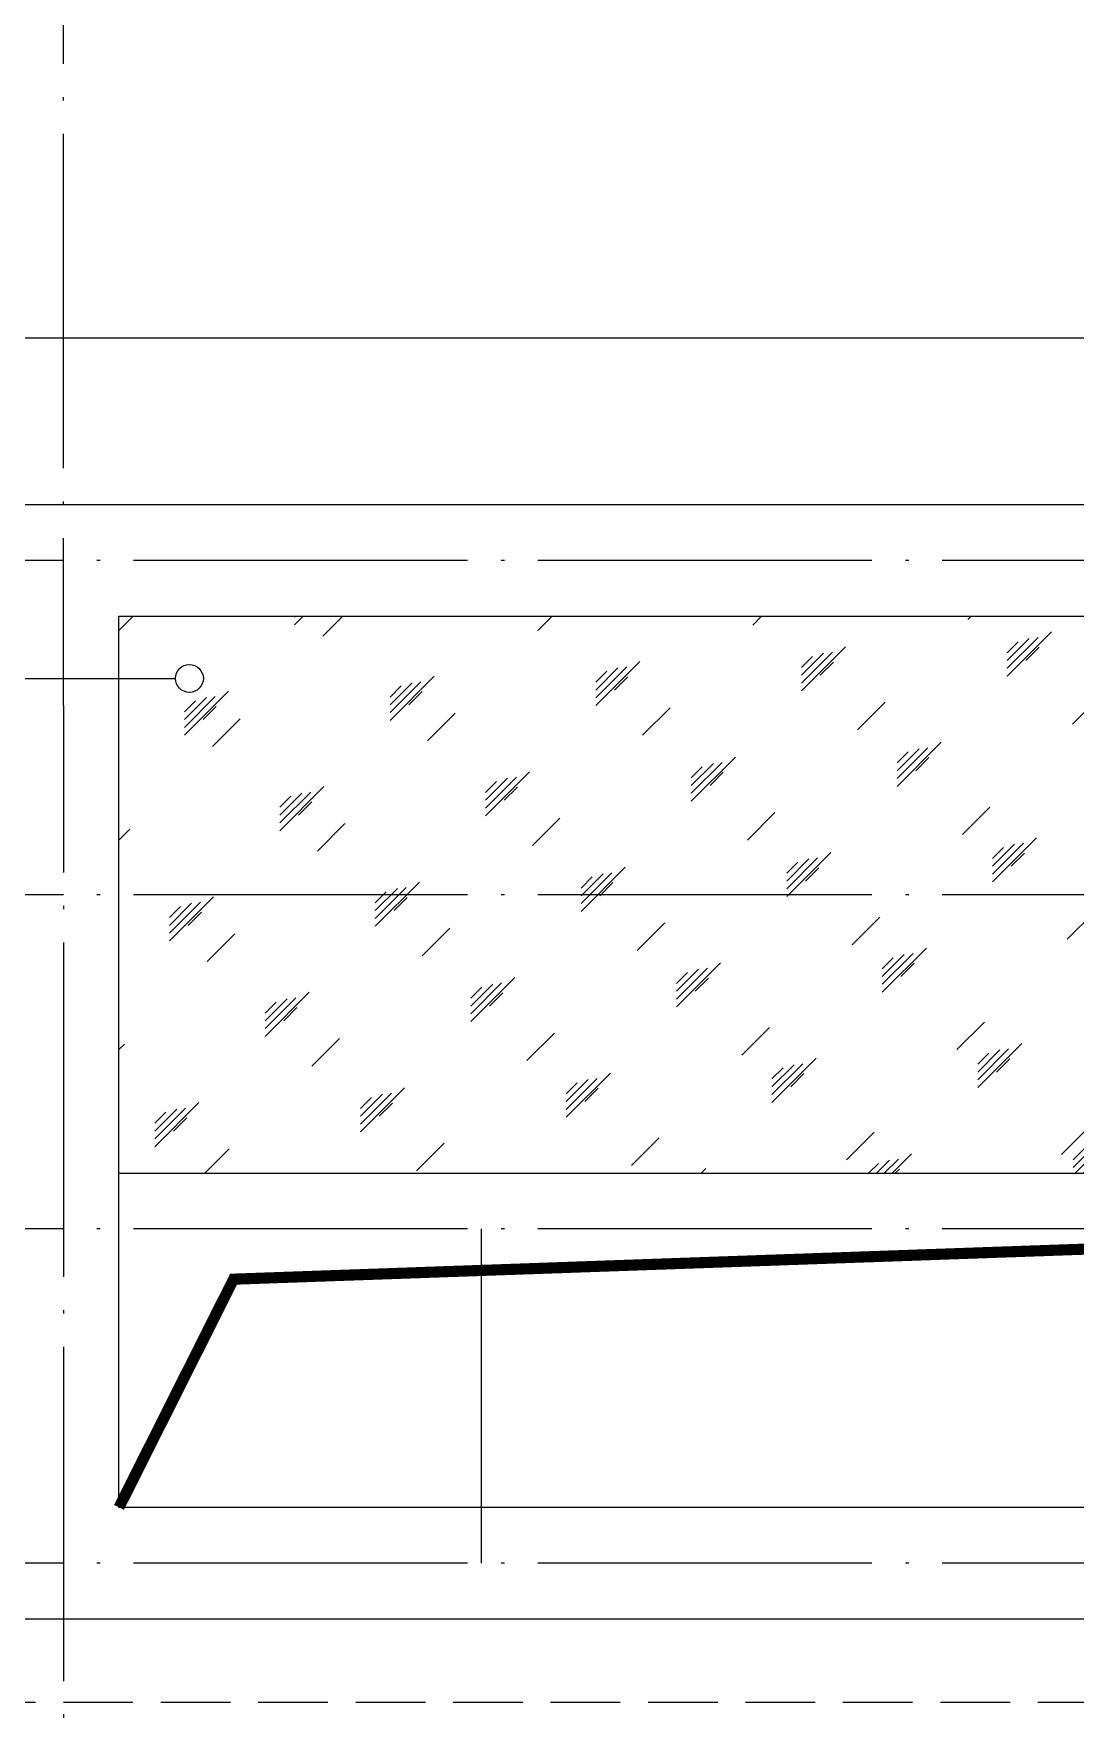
# Model space of a CAD drawing. Extents: x -518115 to 389031, y -209821 to 1628073.
# Drawn here: x 28964 to 30833, y 209109 to 212153 of the extents above; entities that cross this region are included whole.
import ezdxf

# ---------------------------------------------------------------- set-up
doc = ezdxf.new("R2010")
doc.units = 0
doc.header["$LTSCALE"] = 1000
doc.header["$MEASUREMENT"] = 0
doc.linetypes.add('#P_--_20B1_001_t3$0$DASH', pattern=[0.35, 0.25, -0.1])
doc.linetypes.add('DOTE', pattern=[2.42, 2, -0.2, 0.02, -0.2])
doc.layers.add('DOTE', color=19, linetype='DOTE', lineweight=9)
doc.layers.add('平面-排水沟', color=86, linetype='Continuous', lineweight=15)
for name, color, linetype in [('ROOF', 183, 'Continuous'), ('VPIPE-凝结', 150, 'Continuous'), ('保温', 6, 'Continuous'), ('看线', 251, 'Continuous')]:
    doc.layers.add(name, color=color, linetype=linetype)

# ---------------------------------------------------------------- blocks, each defined once
blk = doc.blocks.new('GDGDGDSDA')
at = {"layer": 'DOTE', "linetype": 'DOTE', "ltscale": 0.3}
for p, q in [((435034.6, 370658.3), (435034.8, 359558.3)), ((471334.8, 363358.3), (417334.8, 363358.3)), ((471334.8, 362758.3), (417334.8, 362758.3)), ((471334.8, 362158.3), (417334.8, 362158.3)), ((435784.8, 362158.3), (435784.8, 361558.3)), ((471334.8, 361558.3), (417334.8, 361558.3))]:
    blk.add_line(p, q, dxfattribs=at)

msp = doc.modelspace()

# ---------------------------------------------------------------- hatches: boundary and pattern name
at = {"layer": '保温', "linetype": 'Continuous', "ltscale": 10, "true_color": 0x636466}
h = msp.add_hatch(dxfattribs=at)
h.set_pattern_fill('玻璃1', color=251, scale=35, style=0)
h.set_pattern_definition([(45, (-407300, 14), (-171.45925, 171.45925), [78.4, -201.6]), (45, (-407266.4, 28), (-171.45925, 171.45925), [33.6, -246.4]), (45, (-407300, 28), (-171.45925, 171.45925), [56, -224]), (45, (-407283.2, 14), (188.0904, -188.0904), [70, -210]), (45, (-407300, -2e-10), (-171.45925, 171.45925), [112, -168]), (45, (-407300, 42), (-171.45925, 171.45925), [28, -252])])
h.paths.add_polyline_path([(34716.6, 210106.8), (34716.6, 211106.8), (29116.5, 211106.9), (29116.5, 210106.8)])

# ---------------------------------------------------------------- linework, layer by layer
at = {"color": 6, "const_width": 20}
msp.add_lwpolyline([(29116.5, 209507), (29322.3, 209916.7), (34716.6, 210106.9)], dxfattribs=at)
at = {"layer": 'ROOF', "ltscale": 0.8}
for points in [[(23716.6, 220407), (23716.6, 221857), (27916.6, 221857), (27916.6, 220407), (27116.6, 220407), (27116.6, 217807.3), (29116.4, 217807.3), (29116.4, 218407), (33516.6, 218407), (33516.6, 215607), (35366.6, 215607), (35366.6, 211307.1), (28916.5, 211306.9), (28916.5, 209507), (22716.6, 209507), (22716.6, 211306.9), (16916.6, 211307.1), (16916.6, 215607), (18116.6, 215607), (18116.6, 218407), (19716.6, 218407), (19716.6, 215607), (24466.6, 215607)], [(16716.6, 209307), (35766.6, 209307), (35766.6, 211307), (36066.6, 211307)]]:
    msp.add_lwpolyline(points, dxfattribs=at)
msp.add_lwpolyline([(29116.5, 209507), (29116.5, 211106.9), (34716.6, 211107), (34716.6, 209507)], close=True, dxfattribs=at)
at = {"layer": 'VPIPE-凝结'}
msp.add_lwpolyline([(28630.2, 210995.3), (29218, 210995.3)], dxfattribs=at)
msp.add_circle((29243, 210995.3), 25, dxfattribs=at)
at = {"layer": '保温', "color": 132, "linetype": 'Continuous', "ltscale": 10}
msp.add_line((29116.5, 210106.9), (34716.6, 210106.7), dxfattribs=at)
at = {"layer": '平面-排水沟'}
msp.add_line((16916.6, 211607.1), (35366.6, 211607.1), dxfattribs=at)
at = {"layer": '看线', "color": 202, "linetype": '#P_--_20B1_001_t3$0$DASH', "ltscale": 0.5}
msp.add_lwpolyline([(16716.6, 211457), (15716.6, 211457), (15716.6, 209157), (35916.6, 209157), (35916.6, 210357), (38316.6, 210357)], dxfattribs=at)

# ---------------------------------------------------------------- block references
msp.add_blockref('GDGDGDSDA', (-406018.2, -152151.3))

doc.saveas('drawing.dxf')
